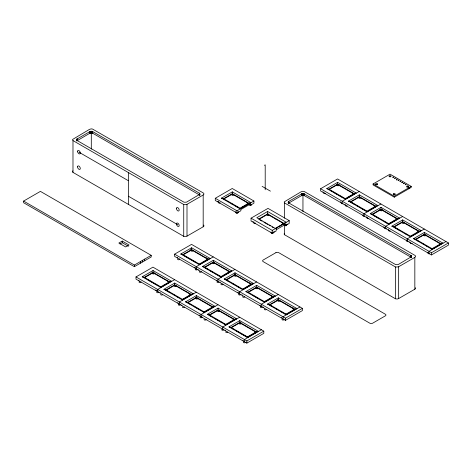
<?xml version="1.0" encoding="UTF-8"?>
<svg xmlns="http://www.w3.org/2000/svg" width="472" height="472" viewBox="0 0 472 472"><rect width="100%" height="100%" fill="white"/><g stroke="black" fill="none" stroke-linecap="round" stroke-linejoin="round"><path stroke-width="0.71" d="M288.256 201.998L288.823 202.96L395.642 264.621L398.073 264.621L411.501 256.662L410.982 255.547L304.169 193.892L301.732 193.892L288.823 201.332L288.256 201.998L288.256 203.385M76.653 139.435L77.172 140.55L183.986 202.205L186.416 202.205L199.845 194.252L199.332 193.137L92.512 131.481L90.081 131.481L77.172 138.921L76.653 139.435L76.6 140.674M284.392 233.38L284.12 234.077L284.64 234.802L395.595 298.847L397.259 299.012L398.651 298.552L414.835 289.212L415.537 288.581L415.59 287.731M199.762 193.508L199.762 195.142L92.512 133.11L90.081 133.11L76.735 140.927L76.735 139.293M72.9 170.805L72.464 171.66L72.983 172.392L183.938 236.437L186.753 236.271L203.184 226.796L203.975 225.994L203.692 225.032M411.301 255.789L411.301 257.417L304.169 195.52L301.732 195.52L288.504 203.202L288.504 201.568M203.184 194.989L204.022 194.004L203.515 193.101L92.559 129.062L91.202 128.868L89.497 129.352L72.523 139.505L72.983 140.579L183.938 204.624L186.753 204.459L203.184 194.989L203.184 226.796M414.835 257.399L415.679 256.42L415.165 255.517L304.21 191.473L302.853 191.278L301.154 191.768L284.179 201.916L284.64 202.995L395.595 267.034L398.409 266.869L414.835 257.399L414.835 289.212M23.6 201.084L40.409 191.378L151.199 255.34L151.199 256.974L134.39 266.68L23.6 202.718L23.6 201.084L134.39 265.052L151.199 255.34M122.236 241.068L118.85 243.027L125.629 246.945L129.021 244.986L122.236 241.068L122.236 242.702L128.402 246.26M119.976 244.006L122.236 242.702M264.379 165.318L265.205 164.84L265.205 189.768M250.673 205.09L250.673 203.869L240.856 209.533L240.856 210.76L236.968 213.002L215.285 200.482L215.285 198.281L232.236 188.493L253.918 201.013L253.918 203.214L250.673 205.09L247.139 203.048M221.515 198.122L232.318 191.886L250.827 202.571L240.018 208.807L221.515 198.122L223.634 198.694L240.018 208.158L248.709 203.143L250.827 202.571M224.253 198.747L232.318 194.086L248.709 203.55L248.709 203.143L232.318 193.679L223.634 198.694L223.634 199.101M241.882 207.491L243.121 206.771M244.366 206.057L248.089 203.904M215.285 198.281L236.968 210.801L253.918 201.013M174.587 254.166L191.538 244.378L302.399 308.381L302.399 310.582L285.442 320.37L174.587 256.367L174.587 254.166L285.442 318.169L302.399 308.381M135.995 276.934L152.946 267.146L263.807 331.149L263.807 333.35L246.856 343.138L135.995 279.135L135.995 276.934L246.856 340.937L263.807 331.149M180.817 254.013L191.62 247.77L210.128 258.455L199.32 264.698L180.817 254.013L182.935 254.579L199.32 264.043L208.01 259.028L210.128 258.455M142.225 276.775L153.034 270.539L171.542 281.223L160.734 287.46L142.225 276.775L144.344 277.347L160.734 286.811L169.418 281.796L171.542 281.223M191.62 249.971L182.935 254.992L182.935 254.579L191.62 249.564L208.01 259.028L208.01 259.435L191.62 249.971L191.62 247.77M153.034 272.739L144.344 277.754L144.344 277.347L153.034 272.332L169.418 281.796L169.418 282.203L153.034 272.739L153.034 270.539M154.81 272.922L153.725 273.548L151.96 272.527M285.949 225.345L285.949 224.117L276.132 229.787L276.132 231.014L272.244 233.256L251.057 221.02L251.057 218.164L268.007 208.376L289.2 220.613L289.2 223.468L285.949 225.345L282.415 223.303M267.6 211.485L256.792 217.728L275.294 228.413L286.103 222.17L267.6 211.485L267.6 214.341L283.985 223.805M267.6 214.341L258.91 219.356L258.91 218.949L267.6 213.934L283.985 223.392M320.588 188.741L337.545 178.953L448.4 242.956L448.4 245.157L431.449 254.945L320.588 190.942L320.588 188.741L431.449 252.744L448.4 242.956M326.819 188.588L337.627 182.345L356.136 193.03L345.327 199.272L326.819 188.588L328.937 189.154L345.327 198.618L354.012 193.603L356.136 193.03M199.945 264.096L201.184 263.376M203.048 262.302L206.146 260.509M352.773 194.724L354.012 194.01L337.627 184.546L328.937 189.561L328.937 189.154L337.627 184.139L354.012 193.603M213.226 256.898L196.269 266.686L196.269 268.887M161.973 286.504L160.734 287.218L159.471 286.492M163.218 285.784L164.457 285.07M174.634 279.666L157.683 289.454L157.683 291.655M339.403 184.729L338.318 185.354L336.554 184.334M202.5 266.532L213.309 260.29L231.817 270.975L221.008 277.217L202.5 266.532L204.618 267.105L221.008 276.562L229.699 271.548L231.817 270.975M163.914 289.301L174.717 283.058L193.225 293.743L182.416 299.986L163.914 289.301L166.032 289.867L182.416 299.331L191.107 294.316L193.225 293.743M229.699 271.955L213.309 262.491L204.618 267.512L204.618 267.105L213.309 262.084L229.699 271.548M166.032 290.274L174.717 285.259L191.107 294.723L191.107 294.316L174.717 284.852L166.032 289.867L166.032 290.274L167.289 291.006M251.057 218.164L272.244 230.401L289.2 220.613M279.642 226.312L280.881 225.592M282.126 224.878L283.365 224.159M347.185 197.951L351.534 195.443M359.227 191.473L342.277 201.261L342.277 203.462M373.092 183.956L390.043 174.168L411.236 186.399L411.236 187.378L394.279 197.166L373.092 184.93L373.092 183.956L394.279 196.187L411.236 186.399M348.507 201.107L359.31 194.865L377.818 205.55L367.009 211.792L348.507 201.107L350.625 201.674L367.009 211.137L375.7 206.122L377.818 205.55M375.7 206.529L359.31 197.066L350.625 202.087L350.625 201.674L359.31 196.659L375.7 206.122L375.7 206.529L373.216 207.963M225.35 274.462L226.595 273.748M227.834 273.028L229.073 272.315M183.042 299.378L184.9 298.304M186.139 297.59L187.384 296.87M188.623 296.156L189.868 295.437M234.908 269.418L217.958 279.206L217.958 281.406M196.322 292.186L179.366 301.974L179.366 304.174M224.188 279.052L234.997 272.81L253.499 283.495L242.691 289.737L224.188 279.052L226.306 279.625L242.691 289.082L251.381 284.067L253.499 283.495M185.596 301.82L196.405 295.578L214.913 306.263L204.105 312.505L185.596 301.82L187.714 302.387L204.105 311.85L212.789 306.835L214.913 306.263M226.306 279.625L234.997 274.604L251.381 284.067L251.381 284.474L234.997 275.017L226.306 280.032M212.789 307.243L196.405 297.779L187.714 302.794L187.714 302.387L196.405 297.372L212.789 306.835M198.181 297.962L197.095 298.587L195.921 297.909M370.738 209.397L371.977 208.677M380.916 203.992L363.959 213.781L363.959 215.981M370.19 213.627L380.998 207.385L399.507 218.07L388.698 224.312L370.19 213.627L372.308 214.194L388.698 223.657L397.389 218.642L399.507 218.07M243.316 289.135L244.555 288.416M245.794 287.702L249.523 285.548M396.144 219.763L397.389 219.049L380.998 209.586L372.308 214.607L372.308 214.194L380.998 209.179L397.389 218.642M256.597 281.937L239.64 291.725L239.64 293.926M205.344 311.544L204.105 312.257L202.842 311.532M206.588 310.824L207.827 310.11M218.005 304.706L201.054 314.494L201.054 316.694M382.774 209.769L381.689 210.394L379.925 209.373M245.871 291.572L256.68 285.33L275.188 296.015L264.379 302.257L245.871 291.572L247.989 292.144L264.379 301.602L273.07 296.587L275.188 296.015M207.285 314.34L218.088 308.098L236.596 318.783L225.787 325.025L207.285 314.34L209.403 314.907L225.787 324.37L234.478 319.355L236.596 318.783M273.07 296.994L256.68 287.536L247.989 292.551L247.989 292.144L256.68 287.123L273.07 296.587M209.403 315.32L218.088 310.299L234.478 319.762L234.478 319.355L218.088 309.892L209.403 314.907L209.403 315.32L210.66 316.045M390.556 222.99L391.801 222.277M393.04 221.557L394.285 220.843M402.598 216.512L385.648 226.3L385.648 228.501M391.878 226.147L402.681 219.905L421.189 230.59L410.38 236.832L391.878 226.147L393.996 226.719L410.38 236.177L419.071 231.162L421.189 230.59M402.681 222.105L393.996 227.126L393.996 226.719L402.681 221.698L419.071 231.162L419.071 231.569L402.681 222.105L402.681 219.905M264.379 302.009L267.482 300.221M268.721 299.502L269.966 298.788M271.205 298.068L272.444 297.354M226.412 324.417L228.271 323.344M229.516 322.63L230.755 321.91M231.994 321.196L233.239 320.476M278.279 294.457L261.329 304.245L261.329 306.446M239.693 317.225L222.737 327.013L222.737 329.214M267.559 304.092L278.368 297.85L296.87 308.535L286.067 314.777L267.559 304.092L269.677 304.664L286.067 314.122L294.752 309.107L296.87 308.535M228.967 326.86L239.776 320.618L258.284 331.303L247.475 337.545L228.967 326.86L231.085 327.426L247.475 336.89L256.166 331.875L258.284 331.303M278.368 300.056L269.677 305.071L269.677 304.664L278.368 299.643L294.752 309.107L294.752 309.514L278.368 300.056L278.368 297.85M252.437 334.43L256.166 332.282L239.776 322.818L231.085 327.839L231.085 327.426L239.776 322.411L256.166 331.875M239.292 322.948L240.466 323.627L241.552 323.001M411.006 236.23L412.245 235.51M424.287 229.032L407.33 238.82L407.33 241.021M413.56 238.667L424.369 232.425L442.878 243.109L432.069 249.352L413.56 238.667L415.679 239.239L432.069 248.697L440.759 243.682L442.878 243.109M286.687 314.175L287.926 313.455M289.165 312.741L290.41 312.022M440.759 244.089L424.369 234.625L415.679 239.646L415.679 239.239L424.369 234.218L440.759 243.682M248.714 336.583L247.475 337.297L243.694 335.114M249.959 335.863L251.198 335.149M299.968 306.977L283.011 316.765L283.011 318.966M261.376 329.745L244.425 339.533L244.425 341.734M426.145 234.808L425.06 235.434L423.885 234.755M433.933 248.03L435.172 247.316M445.969 241.552L429.018 251.34L429.018 253.541M393.577 194.718L393.778 194.629A0.997 0.578 0 0 1 394.981 194.718M396.639 180.068L397.141 180.068M352.448 193.514L353.622 194.193M358.826 197.196L360.006 197.874M374.131 206.034L375.311 206.712M395.819 218.554L396.993 219.232M402.197 222.235L403.377 222.914M417.502 231.073L418.682 231.752M439.19 243.593L440.364 244.272M330.831 190.658L332.087 191.384M333.35 192.11L337.132 194.293M339.026 195.384L342.808 197.567M351.257 202.447L355.038 204.63M356.295 205.361L357.558 206.087M359.446 207.178L360.708 207.904M361.971 208.636L363.228 209.362M364.49 210.087L366.384 211.179M374.202 215.698L375.458 216.424M376.721 217.149L377.983 217.881M384.916 221.881L386.804 222.973M394.627 227.486L395.884 228.218M397.147 228.944L399.035 230.035M405.342 233.675L406.598 234.401M417.572 240.738L418.835 241.463M423.242 244.012L424.505 244.738M425.768 245.469L427.024 246.195M262.119 186.352L270.426 191.148M267.111 214.471L268.291 215.149L268.291 213.922M231.835 194.216L233.015 194.895M259.541 219.722L262.06 221.173M263.954 222.271L267.736 224.454M268.993 225.179L270.255 225.905M272.143 226.997L273.406 227.728M231.197 203.467L232.454 204.199M234.348 205.29L235.611 206.016M236.867 206.742L238.13 207.473M273.66 232.029L274.014 232.236M238.732 211.981L238.384 211.78A2 1.156 0 0 1 237.965 211.963M78.912 152.161L128.36 180.711M128.36 196.204L177.808 224.755M190.546 249.759L192.316 250.779M207.621 259.618L206.441 258.939L206.441 257.712M212.825 262.621L213.999 263.299L213.999 262.078M228.129 271.459L229.303 272.137M233.923 274.804L235.687 275.819M250.992 284.657L249.812 283.979L249.812 282.752M256.196 287.66L257.37 288.339M271.5 296.499L272.674 297.177M277.294 299.844L279.058 300.859M294.363 309.697L293.183 309.018L293.183 307.797M183.567 255.352L184.823 256.084M186.086 256.809L187.974 257.901M189.237 258.627L190.499 259.358M191.756 260.084L195.538 262.267M205.249 267.872L208.4 269.695M209.662 270.421L213.444 272.604M214.707 273.335L215.964 274.061M217.857 275.152L219.114 275.878M226.938 280.392L228.194 281.123M232.607 283.666L233.87 284.398M235.133 285.123L236.389 285.855M238.283 286.947L239.54 287.672M253.033 295.46L254.296 296.192M255.553 296.917L257.447 298.009M270.308 305.431L271.565 306.163M275.978 308.712L277.241 309.437M281.654 311.986L282.911 312.712M284.173 313.438L285.436 314.169M167.855 281.701L169.029 282.386M174.233 285.389L175.413 286.067M189.537 294.227L190.718 294.906M211.226 306.747L212.4 307.425M217.604 310.428L218.784 311.107M232.908 319.267L234.088 319.945M254.597 331.786L255.771 332.465M148.125 279.937L152.539 282.486M153.801 283.218L155.058 283.943M156.952 285.035L158.208 285.761M168.551 291.731L169.814 292.457M174.227 295.006L175.484 295.738M176.746 296.463L178.634 297.555M188.977 303.526L190.865 304.617M194.647 306.8L198.429 308.983M215.073 318.594L216.335 319.32M217.598 320.046L218.855 320.777M220.748 321.869L222.005 322.594M223.268 323.32L224.53 324.052M232.348 328.565L234.236 329.657M235.498 330.382L236.761 331.114M238.018 331.84L239.912 332.931M241.174 333.657L242.431 334.388M432.069 248.697L432.069 249.352M431.449 252.744L431.449 254.945M424.369 232.425L424.369 234.625M411.501 256.066L411.501 257.151M411.419 255.918L411.419 257.01M411.153 255.659L411.153 257.293M410.982 255.547L410.982 257.181M410.38 236.177L410.38 236.832M408.941 187.726L408.941 188.706M398.651 266.745L398.651 298.552M395.388 266.934L395.388 298.747M394.279 196.187L394.279 197.166M388.698 223.657L388.698 224.312M380.998 207.385L380.998 209.586M367.009 211.137L367.009 211.792M359.31 194.865L359.31 197.066M345.327 198.618L345.327 199.272M337.627 182.345L337.627 184.546M304.363 193.992L304.363 195.62M304.169 193.892L304.169 195.52M303.95 193.809L303.95 195.438M303.714 193.738L303.714 195.373M303.466 193.691L303.466 195.325M303.213 193.662L303.213 195.296M302.953 193.65L302.953 211.491M302.688 193.662L302.688 195.296M302.434 193.691L302.434 195.325M302.186 193.738L302.186 195.373M301.95 193.809L301.95 195.438M301.732 193.892L301.732 195.52M301.537 193.992L301.537 195.62M288.823 201.332L288.823 202.96M288.652 201.444L288.652 203.078M288.392 201.703L288.392 203.338M288.303 201.851L288.303 202.936M286.067 314.122L286.067 314.777M285.442 318.169L285.442 320.37M284.958 223.061L284.958 224.69M284.64 202.995L284.64 218.176M284.64 224.684L284.64 234.802M276.486 227.952L276.486 229.587M275.79 218.666L275.79 219.073M275.294 228.413L275.294 228.82M272.244 230.401L272.244 233.256M264.379 301.602L264.379 302.257M256.68 285.33L256.68 287.536M247.475 336.89L247.475 337.545M246.856 340.937L246.856 343.138M242.691 289.082L242.691 289.737M240.466 322.406L240.466 323.627M240.018 208.158L240.018 208.807M239.776 320.618L239.776 322.818M236.968 210.801L236.968 213.002M234.997 272.81L234.997 275.017M232.318 191.886L232.318 194.086M225.787 324.37L225.787 325.025M221.008 276.562L221.008 277.217M218.088 308.098L218.088 310.299M213.309 260.29L213.309 262.491M204.105 311.85L204.105 312.505M199.845 193.65L199.845 195.337M199.644 193.373L199.644 195.007M199.503 193.249L199.503 194.877M199.332 193.137L199.332 194.765M199.32 264.043L199.32 264.698M196.405 295.578L196.405 297.779M187 204.329L187 236.142M183.732 204.523L183.732 236.33M182.416 299.331L182.416 299.986M174.717 283.058L174.717 285.259M160.734 286.811L160.734 287.46M144.697 259.093L144.697 260.727M142.579 260.32L142.579 261.948M140.461 261.541L140.461 263.175M134.39 265.052L134.39 266.68M128.36 172.551L128.36 204.364M92.707 131.576L92.707 133.21M92.512 131.481L92.512 133.11M92.294 131.393L92.294 133.027M92.064 131.328L92.064 132.962M91.816 131.281L91.816 132.909M91.556 131.251L91.556 132.88M91.297 131.24L91.297 149.081M91.037 131.251L91.037 132.88M90.777 131.281L90.777 132.909M90.53 131.328L90.53 132.962M90.3 131.393L90.3 133.027M90.081 131.481L90.081 133.11M89.886 131.576L89.886 133.21M77.172 138.921L77.172 140.55M76.995 139.034L76.995 140.662M76.853 139.157L76.853 140.792M72.983 140.579L72.983 172.392M254.072 222.135A2 1.156 0 0 1 253.588 222.017M253.175 221.834A2 1.156 0 0 1 252.856 221.598M274.173 231.516A2 1.156 0 0 1 273.978 231.793M271.247 232.212A2 1.156 0 0 1 270.834 232.029M287.395 224.047A2 1.156 0 0 1 287.076 224.283M286.663 224.465A2 1.156 0 0 1 286.185 224.583M285.147 224.583A2 1.156 0 0 1 284.669 224.465M269.005 215.002A0.997 0.578 0 0 1 267.624 215.533A0.997 0.578 0 0 1 267.299 214.595M286.168 224.696A0.997 0.578 0 0 1 286.533 225.486A0.997 0.578 0 0 1 285.165 225.699A0.997 0.578 0 0 1 284.799 224.908M273.111 232.655A0.997 0.578 0 0 1 272.816 233.416A0.997 0.578 0 0 1 271.483 233.315A0.997 0.578 0 0 1 271.542 232.537M255.452 223.038A0.997 0.578 0 0 1 254.089 223.25A0.997 0.578 0 0 1 253.724 222.459M178.369 303.136A2 1.156 0 0 1 177.637 302.711M160.297 292.758A2 1.156 0 0 1 159.978 292.516M175.13 285.348A2 1.156 0 0 1 174.61 285.306M176.091 285.772A0.997 0.578 0 0 1 174.87 286.48A0.997 0.578 0 0 1 174.422 285.513M180.363 304.682A0.997 0.578 0 0 1 178.982 305.213A0.997 0.578 0 0 1 178.658 304.275M162.675 294.333A0.997 0.578 0 0 1 161.707 295.065A0.997 0.578 0 0 1 160.74 294.333M157.164 290.728A2 1.156 0 0 1 156.267 290.433M155.949 290.192A2 1.156 0 0 1 155.754 289.914M139.022 280.421A2 1.156 0 0 1 138.609 280.238M152.928 272.786A2 1.156 0 0 1 152.444 272.668M154.409 273.548A0.997 0.578 0 0 1 152.946 273.902A0.997 0.578 0 0 1 152.739 272.993M158.545 291.873A0.997 0.578 0 0 1 158.256 292.634A0.997 0.578 0 0 1 156.916 292.534A0.997 0.578 0 0 1 156.975 291.755M141.022 281.967A0.997 0.578 0 0 1 139.523 282.462A0.997 0.578 0 0 1 139.523 281.465M243.422 340.695A2 1.156 0 0 1 243.009 340.513M225.35 330.317A2 1.156 0 0 1 225.032 330.076M241.151 323.633A0.997 0.578 0 0 1 239.688 323.981A0.997 0.578 0 0 1 239.481 323.072M245.387 342.389A0.997 0.578 0 0 1 243.924 342.743A0.997 0.578 0 0 1 243.717 341.834M227.764 332.046A0.997 0.578 0 0 1 226.507 332.601A0.997 0.578 0 0 1 225.899 331.757M218.501 310.387A2 1.156 0 0 1 217.981 310.346M219.462 310.812A0.997 0.578 0 0 1 218.241 311.52A0.997 0.578 0 0 1 217.793 310.552M223.74 329.721A0.997 0.578 0 0 1 222.353 330.252A0.997 0.578 0 0 1 222.029 329.314M206.046 319.379A0.997 0.578 0 0 1 205.078 320.104A0.997 0.578 0 0 1 204.116 319.379M200.051 315.656A2 1.156 0 0 1 199.638 315.473M199.32 315.231A2 1.156 0 0 1 199.125 314.954M181.98 305.278A2 1.156 0 0 1 181.661 305.036M196.812 297.867A2 1.156 0 0 1 195.815 297.708M197.78 298.593A0.997 0.578 0 0 1 196.317 298.941A0.997 0.578 0 0 1 196.11 298.033M201.916 316.913A0.997 0.578 0 0 1 201.627 317.674A0.997 0.578 0 0 1 200.287 317.573A0.997 0.578 0 0 1 200.346 316.795M184.393 307.007A0.997 0.578 0 0 1 183.26 307.579A0.997 0.578 0 0 1 182.428 306.859M216.955 280.368A2 1.156 0 0 1 216.542 280.185M198.883 269.99A2 1.156 0 0 1 198.565 269.748M214.719 263.152A0.997 0.578 0 0 1 213.338 263.689A0.997 0.578 0 0 1 213.014 262.745M218.919 282.061A0.997 0.578 0 0 1 217.35 282.374A0.997 0.578 0 0 1 217.456 281.412M201.261 271.571A0.997 0.578 0 0 1 200.169 272.291A0.997 0.578 0 0 1 199.432 271.43M195.756 267.966A2 1.156 0 0 1 195.272 267.848M194.859 267.665A2 1.156 0 0 1 194.541 267.423M177.614 257.653A2 1.156 0 0 1 177.201 257.47M192.033 250.06A2 1.156 0 0 1 191.036 249.906M192.995 250.785A0.997 0.578 0 0 1 191.532 251.133A0.997 0.578 0 0 1 191.325 250.225M197.237 269.247A0.997 0.578 0 0 1 196.01 269.949A0.997 0.578 0 0 1 195.567 268.987M179.478 258.91A0.997 0.578 0 0 1 178.611 259.777A0.997 0.578 0 0 1 177.749 258.91M281.601 317.744A2 1.156 0 0 1 281.282 317.508M263.624 307.313A2 1.156 0 0 1 263.423 307.03M278.775 300.139A2 1.156 0 0 1 277.778 299.986M279.772 300.717A0.997 0.578 0 0 1 278.273 301.213A0.997 0.578 0 0 1 278.273 300.216M283.979 319.326A0.997 0.578 0 0 1 283.011 320.051A0.997 0.578 0 0 1 282.049 319.326M266.32 309.425A0.997 0.578 0 0 1 264.969 309.809A0.997 0.578 0 0 1 264.491 308.989M260.332 305.408A2 1.156 0 0 1 259.913 305.225M242.254 295.029A2 1.156 0 0 1 241.935 294.793M258.09 288.197A0.997 0.578 0 0 1 256.591 288.693A0.997 0.578 0 0 1 256.591 287.696M262.326 306.953A0.997 0.578 0 0 1 260.827 307.455A0.997 0.578 0 0 1 260.827 306.452M244.632 296.611A0.997 0.578 0 0 1 243.54 297.33A0.997 0.578 0 0 1 242.803 296.469M239.127 293.006A2 1.156 0 0 1 238.643 292.888M238.23 292.705A2 1.156 0 0 1 237.912 292.469M220.253 282.268A2 1.156 0 0 1 220.052 281.99M235.404 275.099A2 1.156 0 0 1 234.407 274.946M236.366 275.825A0.997 0.578 0 0 1 234.796 276.132A0.997 0.578 0 0 1 234.903 275.176M240.608 294.286A0.997 0.578 0 0 1 239.982 294.976A0.997 0.578 0 0 1 238.738 294.675A0.997 0.578 0 0 1 239.145 293.932M222.849 283.949A0.997 0.578 0 0 1 221.982 284.817A0.997 0.578 0 0 1 221.12 283.949M389.335 176.776A0.997 0.578 0 0 1 390.751 176.776M375.659 184.782A0.997 0.578 0 0 1 376.621 184.357A0.997 0.578 0 0 1 377.588 184.782M406.84 187.089A0.997 0.578 0 0 1 408.569 187.089M363.446 215.055A2 1.156 0 0 1 362.962 214.943M345.303 204.748A2 1.156 0 0 1 344.89 204.565M360.685 197.579A0.997 0.578 0 0 1 359.723 198.305A0.997 0.578 0 0 1 358.755 197.579M364.827 215.964A0.997 0.578 0 0 1 363.351 216.129A0.997 0.578 0 0 1 363.251 215.267M347.168 205.768A0.997 0.578 0 0 1 345.693 205.934A0.997 0.578 0 0 1 345.592 205.072M337.521 184.593A2 1.156 0 0 1 336.624 184.292M340.542 201.998A2 1.156 0 0 1 340.347 201.721M323.202 192.045A2 1.156 0 0 1 322.883 191.803M339.038 185.207A0.997 0.578 0 0 1 337.775 185.767A0.997 0.578 0 0 1 337.173 184.918M342.979 203.562A0.997 0.578 0 0 1 341.569 203.562A0.997 0.578 0 0 1 341.569 202.748M325.479 193.243A0.997 0.578 0 0 1 323.91 193.367A0.997 0.578 0 0 1 324.116 192.458M428.016 252.502A2 1.156 0 0 1 427.602 252.319M409.944 242.124A2 1.156 0 0 1 409.625 241.882M425.779 235.286A0.997 0.578 0 0 1 424.399 235.823A0.997 0.578 0 0 1 424.074 234.879M429.721 253.641A0.997 0.578 0 0 1 428.31 253.641A0.997 0.578 0 0 1 428.31 252.827M412.221 243.328A0.997 0.578 0 0 1 410.976 243.57A0.997 0.578 0 0 1 410.392 242.885M406.817 240.1A2 1.156 0 0 1 406.333 239.982M388.674 229.787A2 1.156 0 0 1 388.261 229.604M403.094 222.194A2 1.156 0 0 1 402.097 222.041M404.056 222.92A0.997 0.578 0 0 1 402.71 223.303A0.997 0.578 0 0 1 402.227 222.483M408.038 241.121A0.997 0.578 0 0 1 406.628 241.121A0.997 0.578 0 0 1 406.628 240.307M390.173 231.014A0.997 0.578 0 0 1 389.064 230.973A0.997 0.578 0 0 1 388.71 230.365M380.408 209.521A2 1.156 0 0 1 379.995 209.338M384.645 227.463A2 1.156 0 0 1 384.232 227.28M383.913 227.038A2 1.156 0 0 1 383.718 226.761M366.573 217.085A2 1.156 0 0 1 366.254 216.843M382.408 210.246A0.997 0.578 0 0 1 381.028 210.783A0.997 0.578 0 0 1 380.703 209.839M386.35 228.601A0.997 0.578 0 0 1 384.94 228.601A0.997 0.578 0 0 1 384.94 227.787M368.85 218.288A0.997 0.578 0 0 1 367.281 218.406A0.997 0.578 0 0 1 367.487 217.498M235.97 211.963A2 1.156 0 0 1 235.557 211.78M218.79 201.88A2 1.156 0 0 1 218.312 201.768M217.899 201.585A2 1.156 0 0 1 217.58 201.343M249.871 204.329A2 1.156 0 0 1 249.393 204.211M233.728 194.747A0.997 0.578 0 0 1 232.348 195.278A0.997 0.578 0 0 1 232.023 194.34M251.352 204.795A0.997 0.578 0 0 1 250.39 205.521A0.997 0.578 0 0 1 249.422 204.795M237.676 212.282A0.997 0.578 0 0 1 237.676 213.102A0.997 0.578 0 0 1 236.26 213.102A0.997 0.578 0 0 1 236.26 212.282M220.176 202.783A0.997 0.578 0 0 1 218.601 202.901A0.997 0.578 0 0 1 218.807 201.998M392.816 177.195C393.548 178.363 394.214 176.339 392.816 177.195M394.61 178.233C395.341 179.395 396.008 177.372 394.61 178.233M396.403 179.266C397.135 180.434 397.802 178.41 396.403 179.266M398.203 180.304C398.928 181.472 399.595 179.443 398.203 180.304M399.996 181.337C400.722 182.505 401.389 180.481 399.996 181.337M401.79 182.375C402.516 183.543 403.182 181.513 401.79 182.375M403.584 183.407C404.309 184.576 404.976 182.552 403.584 183.407M405.377 184.446C406.109 185.614 406.776 183.59 405.377 184.446M275.908 252.667L263.193 260.007A2 1.156 0 0 0 263.193 261.635L369.812 323.196A2 1.156 0 0 0 372.638 323.196L385.353 315.856A2 1.156 0 0 0 385.353 314.222L278.734 252.667A2 1.156 0 0 0 275.908 252.667M393.778 193.65L393.577 193.744A0.997 0.578 0 0 0 393.418 194.44L393.577 194.558A0.997 0.578 0 0 0 394.787 194.647L394.987 194.558A0.997 0.578 0 0 0 395.147 193.856L394.987 193.744A0.997 0.578 0 0 0 393.778 193.65M176.428 208.459A1.947 1.127 60 0 0 178.493 211.031A1.947 1.127 60 0 0 178.493 208.276A1.947 1.127 60 0 0 176.428 208.459M176.428 223.958A1.947 1.127 60 0 0 178.493 226.53A1.947 1.127 60 0 0 178.493 223.775A1.947 1.127 60 0 0 176.428 223.958M77.538 151.364A1.947 1.127 60 0 0 79.603 153.937A1.947 1.127 60 0 0 79.603 151.182A1.947 1.127 60 0 0 77.538 151.364M77.538 166.864A1.947 1.127 60 0 0 79.603 169.436A1.947 1.127 60 0 0 79.603 166.681A1.947 1.127 60 0 0 77.538 166.864M389.542 176.705A0.997 0.578 0 0 0 391.04 176.203A0.997 0.578 0 0 0 389.542 175.708A0.997 0.578 0 0 0 389.542 176.705M407.206 186.9A0.997 0.578 0 0 0 408.705 186.399A0.997 0.578 0 0 0 407.206 185.903A0.997 0.578 0 0 0 407.206 186.9M375.918 184.363A0.997 0.578 0 0 0 377.588 184.104A0.997 0.578 0 0 0 376.367 183.396A0.997 0.578 0 0 0 375.918 184.363"/></g></svg>
